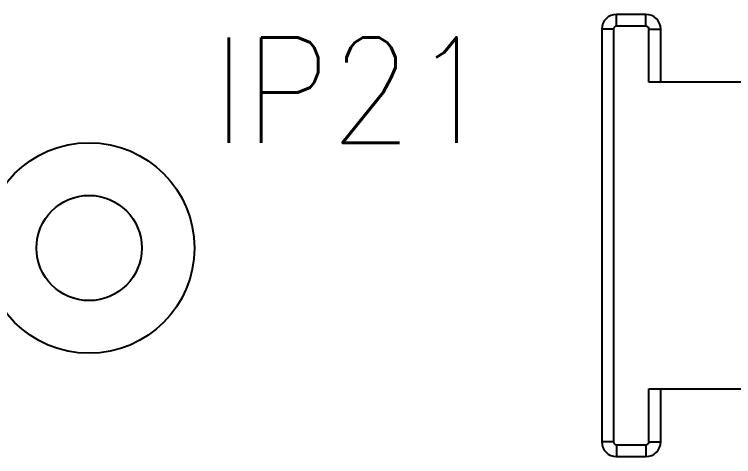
# Model space of a CAD drawing. Header units: inches. Extents: x 47316 to 59086, y 3141 to 11743.
# Drawn here: x 52109.6 to 52126.67, y 8797.48 to 8807.98 of the extents above; entities that cross this region are included whole.
import ezdxf

# ---------------------------------------------------------------- set-up
doc = ezdxf.new("R2010")
doc.units = ezdxf.units.IN
doc.header["$MEASUREMENT"] = 0
doc.styles.get("Standard").update_dxf_attribs({"font": ''})
doc.styles.get('Standard').set_extended_font_data('SimSun')

msp = doc.modelspace()

# ---------------------------------------------------------------- linework, layer by layer
at = {"color": 0, "linetype": 'Continuous', "lineweight": -2}
for p, q in [((52123.892, 8807.703), (52123.892, 8807.983)), ((52124.592, 8807.983), (52123.892, 8807.983)), ((52124.592, 8807.703), (52124.592, 8807.983)), ((52123.542, 8807.633), (52123.542, 8797.833)), ((52123.822, 8807.633), (52123.542, 8807.633)), ((52123.822, 8807.633), (52123.822, 8797.833)), ((52124.592, 8807.703), (52123.892, 8807.703)), ((52124.662, 8806.373), (52124.662, 8807.633)), ((52124.662, 8807.633), (52124.942, 8807.633)), ((52124.942, 8806.373), (52124.942, 8807.633)), ((52127.042, 8806.373), (52124.662, 8806.373)), ((52124.662, 8797.833), (52124.662, 8799.093)), ((52124.662, 8799.093), (52127.042, 8799.093)), ((52124.942, 8797.833), (52124.942, 8799.093)), ((52123.822, 8797.833), (52123.542, 8797.833)), ((52123.892, 8797.763), (52123.892, 8797.483)), ((52123.892, 8797.763), (52124.592, 8797.763)), ((52124.592, 8797.763), (52124.592, 8797.483)), ((52124.662, 8797.833), (52124.942, 8797.833)), ((52123.892, 8797.483), (52124.592, 8797.483))]:
    msp.add_line(p, q, dxfattribs=at)
for radius in [2.5, 1.25]:
    msp.add_circle((52111.377, 8802.436), radius, dxfattribs=at)
for centre, radius, start, end in [((52123.892, 8807.633), 0.35, 90, 180), ((52124.592, 8807.633), 0.35, 0, 90), ((52123.892, 8807.633), 0.07, 90, 180), ((52124.592, 8807.633), 0.07, 0, 90), ((52123.892, 8797.833), 0.35, 180, 270), ((52123.892, 8797.833), 0.07, 180, 270), ((52124.592, 8797.833), 0.35, 270, 0), ((52124.592, 8797.833), 0.07, 270, 0)]:
    msp.add_arc(centre, radius, start, end, dxfattribs=at)

# ---------------------------------------------------------------- texts
at = {"color": 21, "linetype": 'Continuous', "lineweight": 15, "insert": (52114.306, 8807.436), "char_height": 2.5, "width": 7.39286, "attachment_point": 1}
msp.add_mtext('\\Fromans.shx;\\W0.9000000000;\\T1.0000000000;\\o\\lIP21', dxfattribs=at)

doc.saveas('drawing.dxf')
